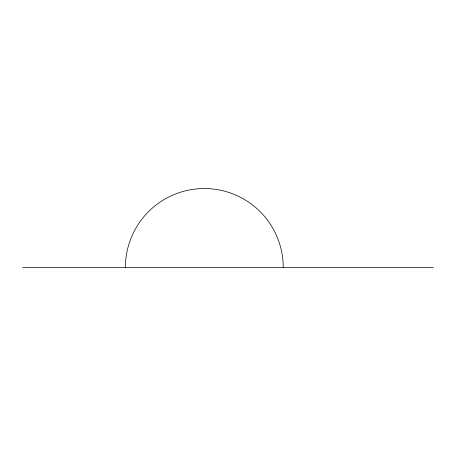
<?xml version="1.0" encoding="UTF-8"?>
<svg xmlns="http://www.w3.org/2000/svg" width="456" height="456" viewBox="0 0 456 456"><rect width="100%" height="100%" fill="white"/><g stroke="black" fill="none" stroke-linecap="round" stroke-linejoin="round"><path stroke-width="0.68" d="M22.8 267.461L433.2 267.461M125.4 267.461A78.922 78.922 0 0 1 204.322 188.539A78.922 78.922 0 0 1 283.244 267.461"/></g></svg>
